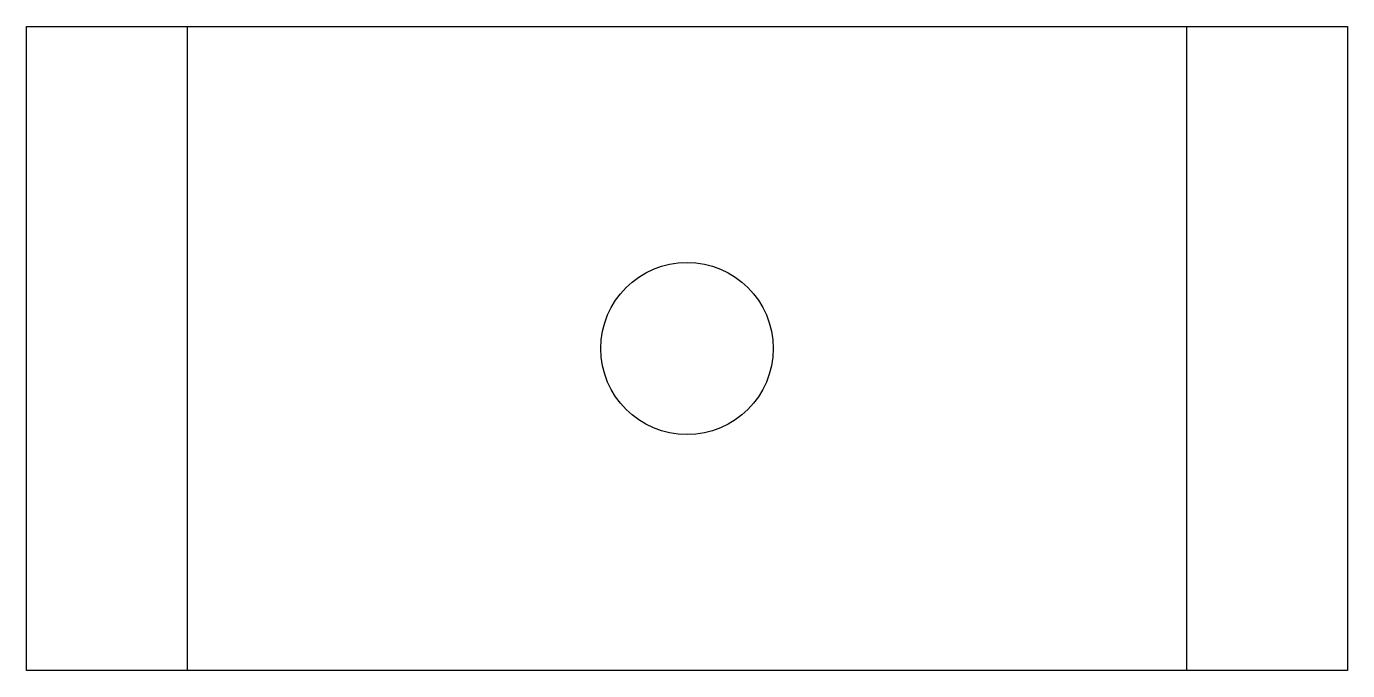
# Model space of a CAD drawing. Header units: millimetres. Extents: x -41 to 41, y -20 to 20.
import ezdxf

# ---------------------------------------------------------------- set-up
doc = ezdxf.new("R2010")
doc.units = ezdxf.units.MM
doc.layers.get('0').update_dxf_attribs({"linetype": 'CONTINUOUS'})

msp = doc.modelspace()

# ---------------------------------------------------------------- linework, layer by layer
for points in [[(41, -20), (-41, -20), (-41, 20), (41, 20)], [(31, -20), (-31, -20), (-31, 20), (31, 20)]]:
    msp.add_lwpolyline(points, close=True)
msp.add_circle((0, 0), 5.35)

doc.saveas('drawing.dxf')
